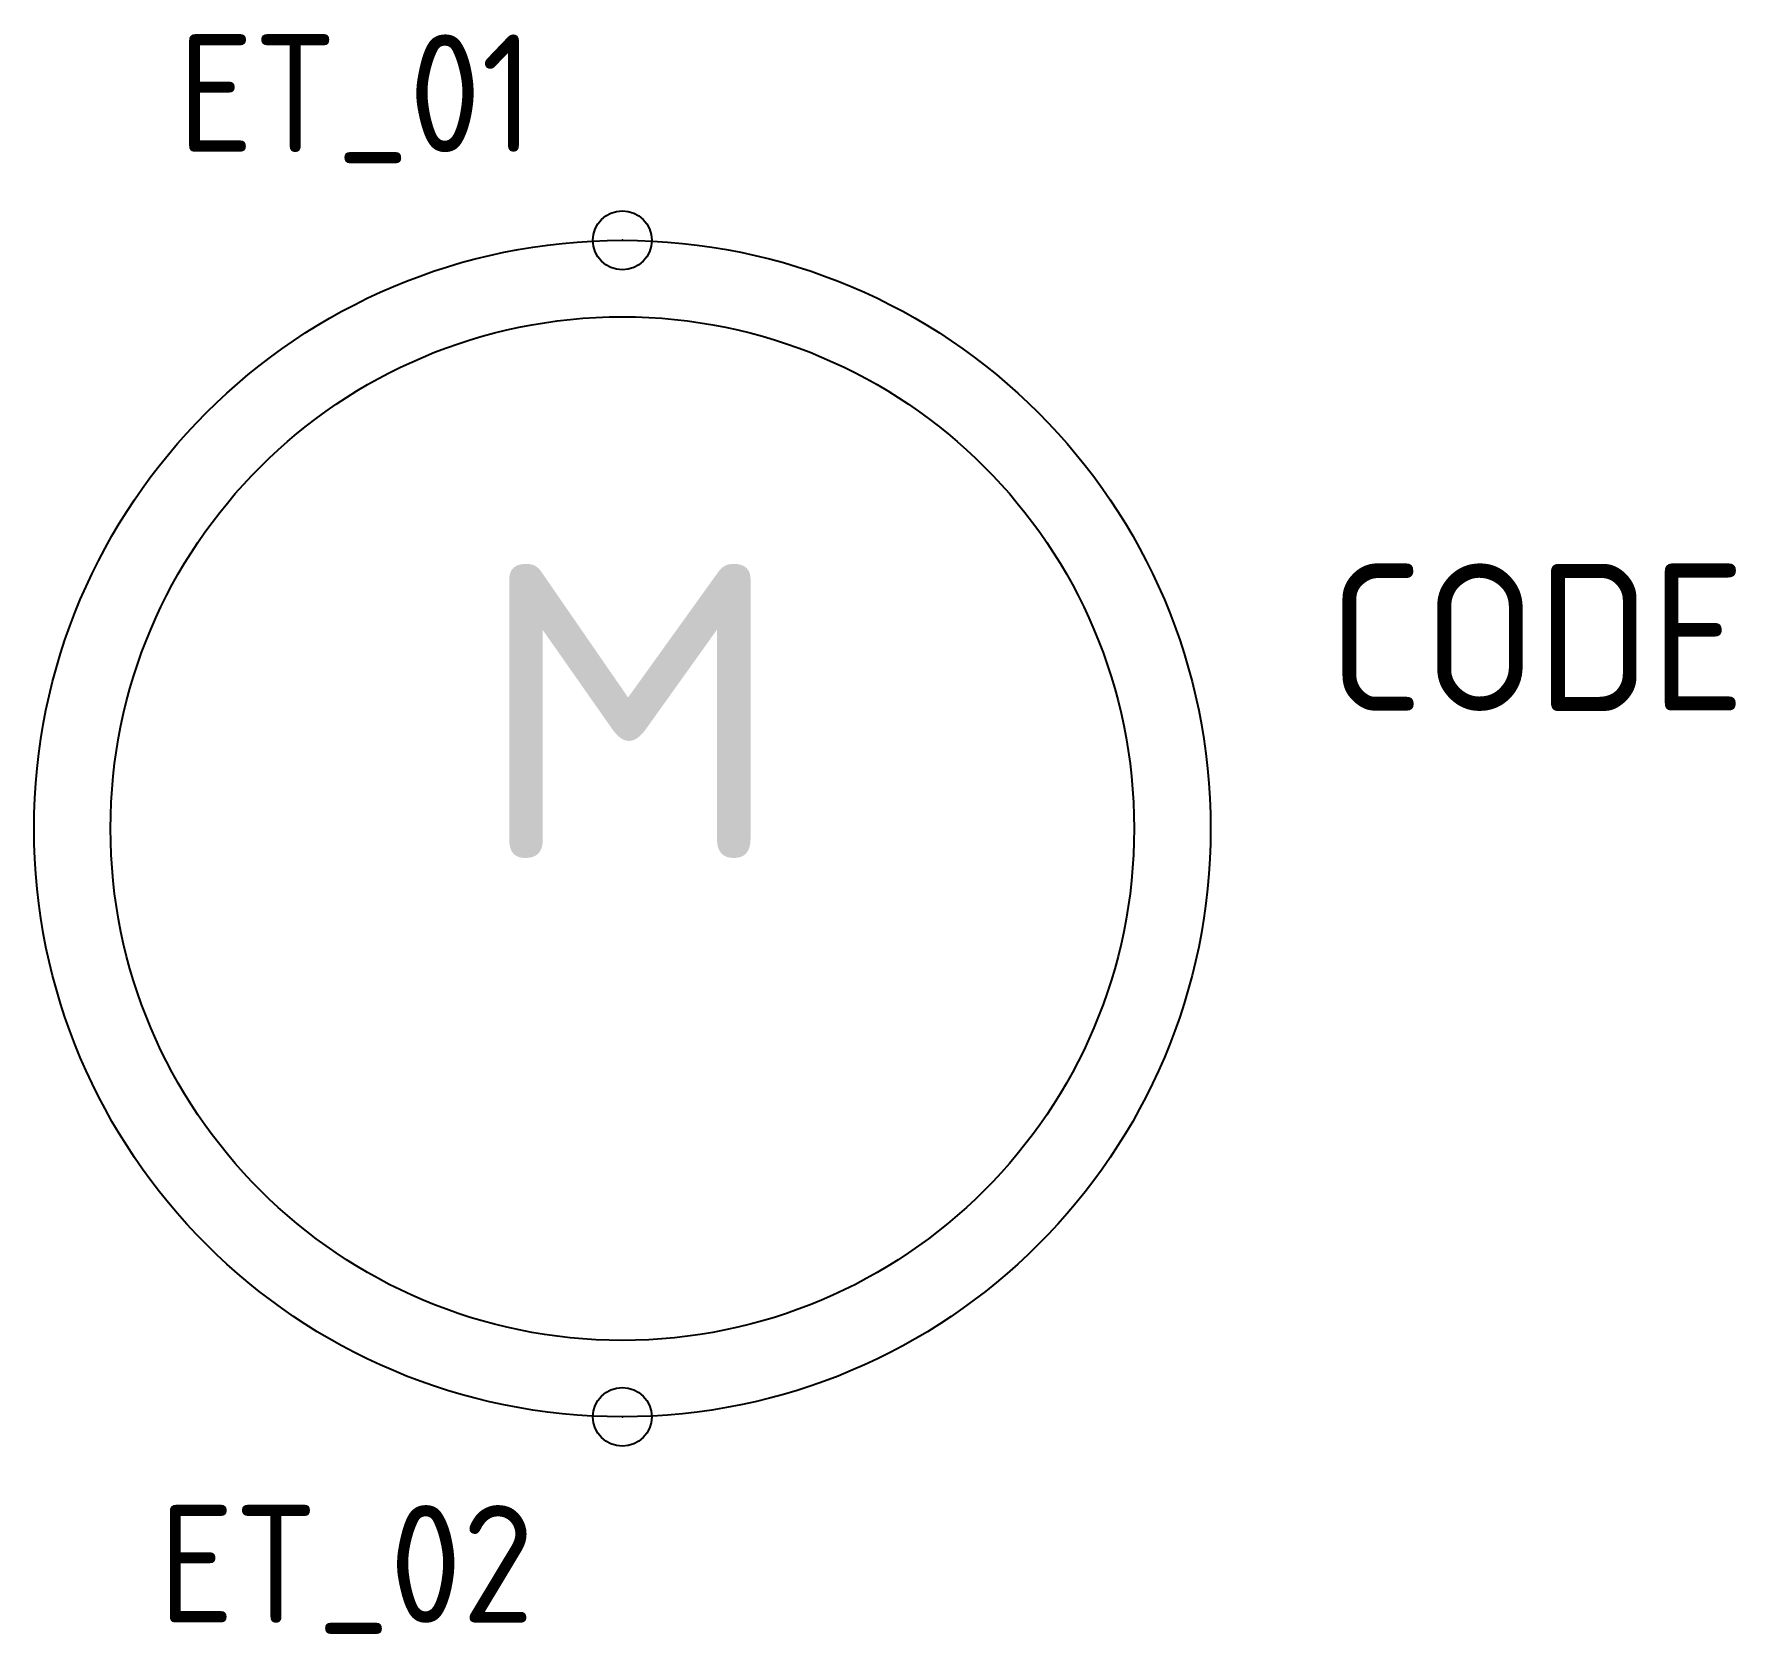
# Model space of a CAD drawing. Extents: x -10 to 18.9, y -13.7 to 13.5.
import ezdxf
from ezdxf.enums import TextEntityAlignment as Align

# ---------------------------------------------------------------- set-up
doc = ezdxf.new("R2010")
doc.units = 0
doc.header["$LTSCALE"] = 10
doc.header["$MEASUREMENT"] = 0
doc.header["$PDMODE"] = 32
doc.header["$PDSIZE"] = 1
doc.layers.get('0').update_dxf_attribs({"linetype": 'CONTINUOUS'})
for name, color, linetype in [('C', 7, 'CONTINUOUS'), ('TKST2', 2, 'CONTINUOUS'), ('TKST3', 1, 'CONTINUOUS')]:
    doc.layers.add(name, color=color, linetype=linetype)
doc.styles.get("Standard").update_dxf_attribs({"font": 'ISO8'})

msp = doc.modelspace()

# ---------------------------------------------------------------- linework, layer by layer
for radius in [10, 8.7]:
    msp.add_circle((0, 0), radius)
at = {"layer": 'C', "color": 1}
msp.add_point((0, 10), dxfattribs=at)
at = {"layer": 'C', "color": 2}
msp.add_point((0, -10), dxfattribs=at)

# ---------------------------------------------------------------- texts
at = {"color": 2, "width": 1.2}
msp.add_text('M', height=5, dxfattribs=at).set_placement((-2.5, -0.5))
at = {"layer": 'TKST2'}
msp.add_attdef('ET_01', text='+', height=2, dxfattribs=at).set_placement((-1.5, 11.5), align=Align.RIGHT)
msp.add_attdef('ET_02', text='-', height=2, dxfattribs=at).set_placement((-1.5, -11.5), align=Align.TOP_RIGHT)
at = {"layer": 'TKST3'}
msp.add_attdef('CODE', (12, 2), '-M', height=2.5, dxfattribs=at)

doc.saveas('drawing.dxf')
